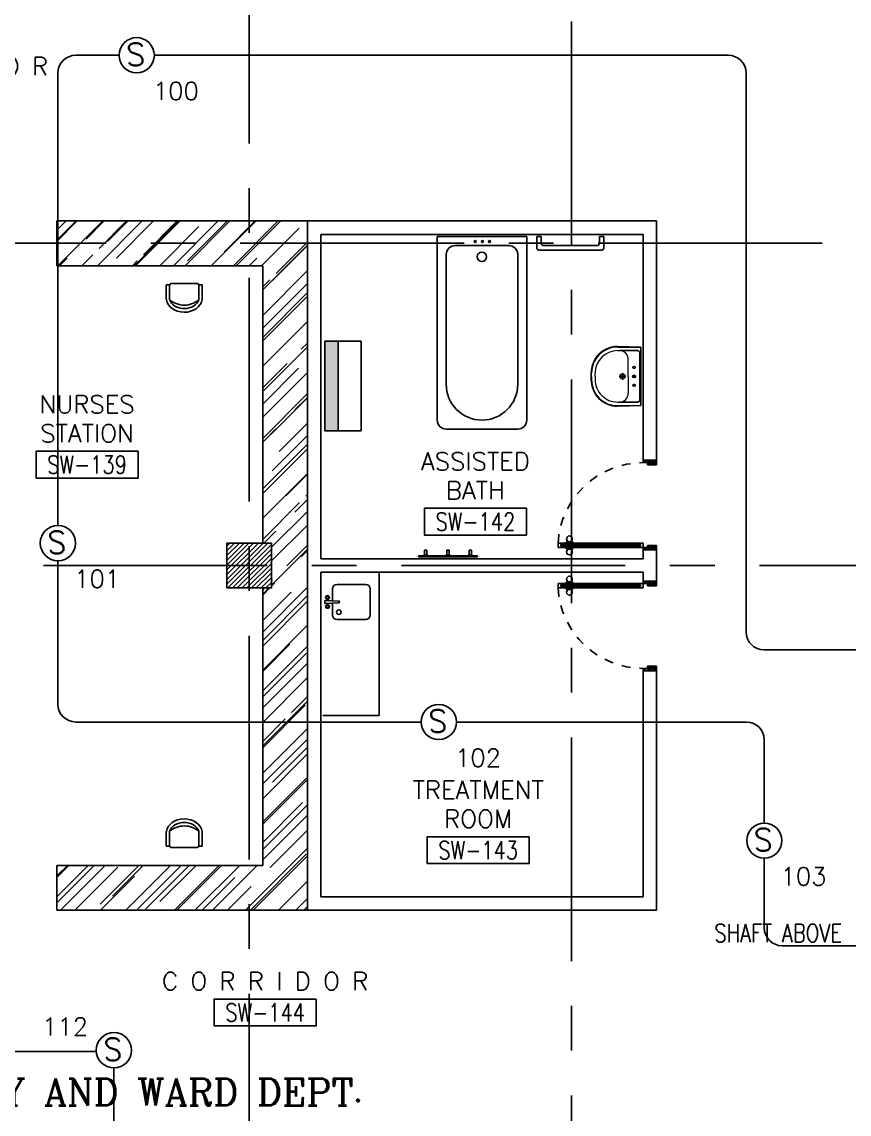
# Model space of a CAD drawing. Extents: x 0 to 93.9, y -1.5 to 78.
# Drawn here: x 66.44 to 75.68, y 43.69 to 55.89 of the extents above; entities that cross this region are included whole.
import ezdxf
from ezdxf.enums import TextEntityAlignment as Align

# ---------------------------------------------------------------- set-up
doc = ezdxf.new("R2010")
doc.units = 0
doc.header["$MEASUREMENT"] = 0
for name, pattern in [('CENTERX2', [4, 2.5, -0.5, 0.5, -0.5]), ('DASHED', [0.75, 0.5, -0.25]), ('HIDDEN', [0.375, 0.25, -0.125])]:
    doc.linetypes.add(name, pattern=pattern)
doc.layers.get('0').update_dxf_attribs({"color": 11, "linetype": 'CONTINUOUS'})
for name, color, linetype in [('A-FUR-ACCES', 11, 'CONTINUOUS'), ('AXES', 11, 'CENTERX2'), ('COL', 11, 'CONTINUOUS'), ('COUNTER', 11, 'CONTINUOUS'), ('DOOR', 11, 'CONTINUOUS'), ('E-FIRE', 4, 'CONTINUOUS'), ('E-WIRE', 4, 'CONTINUOUS'), ('FIX', 11, 'CONTINUOUS'), ('FMCHAIR', 11, 'CONTINUOUS'), ('HAT', 11, 'CONTINUOUS'), ('ME-FIX', 11, 'CONTINUOUS'), ('RM-BOX', 11, 'CONTINUOUS'), ('RM-NAME', 11, 'CONTINUOUS'), ('RM-NO', 11, 'CONTINUOUS'), ('SHAFT', 11, 'CONTINUOUS'), ('WALL', 11, 'CONTINUOUS')]:
    doc.layers.add(name, color=color, linetype=linetype)
doc.styles.add('ROMANC', font='romanc', dxfattribs={"height": 0.1})
doc.styles.add('ROMANS', font='ROMANS.shx', dxfattribs={"width": 0.6})

# ---------------------------------------------------------------- blocks, each defined once
blk = doc.blocks.new('RM1')
at = {"layer": 'RM-BOX'}
blk.add_lwpolyline([(570, -200), (-570, -200), (-570, -500), (570, -500)], close=True, dxfattribs=at)
at = {"layer": 'RM-NAME', "style": 'ROMANS'}
for tag, p in [('ROOMNAME1', (0, 324)), ('ROOMNAME2', (0, 0))]:
    blk.add_attdef(tag, text='', height=200, dxfattribs=at).set_placement(p, align=Align.MIDDLE)
at = {"layer": 'RM-NO', "style": 'ROMANS', "width": 0.8}
blk.add_attdef('ROOMNO', text='', height=200, dxfattribs=at).set_placement((0, -350), align=Align.MIDDLE)
blk = doc.blocks.new('CHR3')
for p, q in [((-0.039, 0.5), (-0.558, 0.5)), ((-0.05, 0.412), (-0.558, 0.412)), ((-0.039, 0.5), (-0.039, 0.412)), ((0, 0.362), (0, -0.362)), ((-0.05, -0.412), (-0.558, -0.412)), ((-0.039, -0.5), (-0.553, -0.5)), ((-0.039, -0.411), (-0.039, -0.5))]:
    blk.add_line(p, q)
for centre, radius, start, end in [((-0.497, 0), 0.503, 97.0495, 263.5769), ((-0.446, 0), 0.427, 105.249, 254.751), ((-0.212, 0), 0.538, 130.0756, 229.9244), ((-0.05, 0.362), 0.05, 0, 90), ((-0.05, -0.362), 0.05, 270, 0)]:
    blk.add_arc(centre, radius, start, end)
blk = doc.blocks.new('*X55')
at = {"color": 0}
for p, q in [((238729, 162732), (239186, 163190)), ((238729, 162785), (239133, 163190)), ((238729, 162838), (239080, 163190)), ((238729, 162891), (239027, 163190)), ((238729, 162944), (238974, 163190)), ((238729, 162997), (238921, 163190)), ((238729, 163050), (238868, 163190)), ((238729, 163103), (238815, 163190)), ((238729, 163157), (238762, 163190)), ((238739, 162690), (239229, 163179)), ((238792, 162690), (239229, 163126)), ((238845, 162690), (239229, 163073)), ((238898, 162690), (239229, 163020)), ((238951, 162690), (239229, 162967)), ((239004, 162690), (239229, 162914)), ((239057, 162690), (239229, 162861)), ((239110, 162690), (239229, 162808)), ((239163, 162690), (239229, 162755)), ((239216, 162690), (239229, 162702))]:
    blk.add_line(p, q, dxfattribs=at)
blk = doc.blocks.new('COL50')
at = {"layer": 'COL'}
blk.add_lwpolyline([(-250, 250), (-250, -250), (250, -250), (250, 250)], close=True, dxfattribs=at)
blk = doc.blocks.new('DOOR-10')
at = {"layer": 'DOOR', "color": 0, "linetype": 'ByBlock'}
for p, q in [((-26, 1100), (-76, 1100)), ((-76, 1100), (-26, 1100)), ((-76, 1050), (-76, 1100)), ((-26, 1050), (-26, 1100)), ((-83, 1005), (-92, 1005)), ((-92, 1005), (-92, 940)), ((-76, 1018), (-83, 1018)), ((-83, 928), (-83, 1018)), ((-83, 1005), (-83, 940)), ((-59, 1050), (-76, 1050)), ((-43, 1070), (-59, 1070)), ((-59, 1050), (-59, 1070)), ((-43, 1050), (-43, 1070)), ((-26, 1050), (-43, 1050)), ((-26, 1018), (-18, 1018)), ((-18, 928), (-18, 1018)), ((-18, 1005), (-9, 1005)), ((-18, 1005), (-18, 940)), ((-9, 1005), (-9, 940)), ((-83, 940), (-92, 940)), ((-76, 928), (-83, 928)), ((-26, 928), (-18, 928)), ((-18, 940), (-9, 940)), ((-1001, 0), (-1001, 150)), ((-1001, 150), (-976, 150)), ((-1001, 150), (-1001, 0)), ((-976, 150), (-976, 100)), ((-76, 200), (-59, 200)), ((-76, 150), (-76, 200)), ((-76, 150), (-26, 150)), ((-59, 200), (-59, 180)), ((-59, 180), (-43, 180)), ((-43, 200), (-26, 200)), ((-43, 180), (-43, 200)), ((-26, 200), (-26, 150)), ((-1, 150), (-26, 150)), ((-26, 150), (-26, 100)), ((-951, 0), (-1001, 0)), ((-976, 100), (-951, 100)), ((-951, 100), (-951, 0)), ((-51, 100), (-51, 0)), ((-26, 100), (-51, 100)), ((-51, 0), (-1, 0))]:
    blk.add_line(p, q, dxfattribs=at)
at = {"layer": 'DOOR', "linetype": 'ByBlock'}
for p, q in [((-76, 1050), (-76, 200)), ((-59, 200), (-59, 1050)), ((-43, 200), (-43, 1050)), ((-26, 200), (-26, 1050))]:
    blk.add_line(p, q, dxfattribs=at)
at = {"layer": 'DOOR', "color": 9, "linetype": 'ByBlock'}
for p, q in [((-1, 0), (-1, 150)), ((-951, 0), (-1001, 114)), ((-951, 0), (-1001, 40)), ((-951, 0), (-964, 100)), ((-51, 0), (-1, 114)), ((-51, 0), (-37, 100)), ((-51, 0), (-1, 40))]:
    blk.add_line(p, q, dxfattribs=at)
at = {"layer": 'DOOR', "color": 0, "linetype": 'ByBlock'}
for centre in [(-124, 973), (23, 973)]:
    blk.add_circle(centre, 32.4, dxfattribs=at)
at = {"layer": 'DOOR', "linetype": 'HIDDEN', "ltscale": 0.5}
blk.add_arc((-23, 149), 952, 93.1482, 179.9482, dxfattribs=at)
at = {"layer": 'DOOR', "color": 9, "linetype": 'ByBlock'}
for centre, radius, start, end in [((-951, 0), 154, 103.7142, 108.8947), ((-951, 0), 134, 100.72, 111.8402), ((-51, 0), 134, 68.1598, 79.28), ((-51, 0), 154, 71.1053, 76.2858), ((-951, 0), 94.4, 90, 121.9818), ((-951, 0), 74.4, 90, 132.2236), ((-951, 0), 54.4, 90, 156.7926), ((-951, 0), 34.4, 90, 180), ((-951, 0), 14.4, 90, 180), ((-51, 0), 94.4, 58.0182, 90), ((-51, 0), 74.4, 47.7764, 90), ((-51, 0), 54.4, 23.2074, 90), ((-51, 0), 34.4, 0, 90), ((-51, 0), 14.4, 0, 90), ((-51, 0), 114, 64.0838, 77.3774)]:
    blk.add_arc(centre, radius, start, end, dxfattribs=at)
blk = doc.blocks.new('LAV-003')
at = {"layer": 'FIX', "linetype": 'Continuous', "lineweight": 20}
for p, q in [((-328, -285), (-328, -25)), ((327, -285), (327, -25)), ((0, -165), (-188, -165)), ((0, -165), (187, -165)), ((-288, -285), (-288, -265)), ((287, -285), (287, -265)), ((0, -535), (-38, -535)), ((0, -575), (-38, -575)), ((0, -535), (37, -535)), ((0, -575), (37, -575))]:
    blk.add_line(p, q, dxfattribs=at)
at = {"layer": 'FIX', "linetype": 'ByBlock'}
blk.add_line((-328, -25), (327, -25), dxfattribs=at)
at = {"layer": 'FIX', "linetype": 'ByBlock', "ltscale": 0.3}
for p, q in [((-288, -265), (-288, -60)), ((0, -35), (-262, -35)), ((0, -35), (262, -35)), ((287, -265), (287, -60))]:
    blk.add_line(p, q, dxfattribs=at)
at = {"layer": 'FIX', "lineweight": 20}
for p, q in [((-16, -101), (15, -101)), ((0, -85), (0, -116))]:
    blk.add_line(p, q, dxfattribs=at)
at = {"layer": 'FIX', "linetype": 'DASHED', "lineweight": 20, "ltscale": 0.04}
for p, q in [((-36, -230), (37, -230)), ((0, -194), (0, -266))]:
    blk.add_line(p, q, dxfattribs=at)
at = {"layer": 'FIX', "linetype": 'Continuous', "lineweight": 20}
blk.add_lwpolyline([(295, -25), (0, -25), (-328, -25), (-335, -285, 0.414214), (-38, -582), (0, -582), (37, -582, 0.414214), (334, -285), (327, -25), (0, -25)], format="xyb", dxfattribs=at)
at = {"layer": 'FIX', "linetype": 'HIDDEN', "lineweight": 20, "ltscale": 0.05}
for centre in [(-100, -101), (100, -101)]:
    blk.add_circle(centre, 12.4, dxfattribs=at)
at = {"layer": 'FIX', "lineweight": 20}
for centre, radius in [((0, -101), 15.5), ((0, -230), 29.5), ((0, -230), 22.5)]:
    blk.add_circle(centre, radius, dxfattribs=at)
at = {"layer": 'FIX', "linetype": 'ByBlock', "ltscale": 0.3}
for centre, start, end in [((-262, -60), 90, 180), ((262, -60), 0, 90)]:
    blk.add_arc(centre, 25, start, end, dxfattribs=at)
at = {"layer": 'FIX', "linetype": 'Continuous', "lineweight": 20}
for centre, radius, start, end in [((-188, -265), 100, 90, 180), ((187, -265), 100, 0, 90), ((-38, -285), 290, 180, 270), ((-38, -285), 250, 180, 270), ((37, -285), 250, 270, 0), ((37, -285), 290, 270, 0)]:
    blk.add_arc(centre, radius, start, end, dxfattribs=at)
blk = doc.blocks.new('BTUB1')
at = {"layer": 'FIX'}
for points in [[(-500, -25), (-500, -2075, 0.414214), (-400, -2175), (400, -2175, 0.414214), (500, -2075), (500, -25)], [(-400, -1675, 1), (400, -1675), (400, -225, 0.414214), (300, -125), (-300, -125, 0.414214), (-400, -225)]]:
    blk.add_lwpolyline(points, format="xyb", close=True, dxfattribs=at)
for centre, radius in [((-75, -81), 11), ((5, -81), 11), ((85, -81), 11), ((0, -250), 52.2)]:
    blk.add_circle(centre, radius, dxfattribs=at)
blk = doc.blocks.new('S')
at = {"layer": 'E-FIRE'}
blk.add_circle((0, 0), 197, dxfattribs=at)
at = {"layer": 'E-FIRE', "color": 3, "style": 'ROMANS'}
blk.add_text('S', height=250, dxfattribs=at).set_placement((-119, -115))

msp = doc.modelspace()

# ---------------------------------------------------------------- hatches: boundary and pattern name
at = {"layer": 'A-FUR-ACCES', "linetype": 'ByBlock', "ltscale": 0.3}
msp.add_hatch(color=256, dxfattribs=at).paths.add_polyline_path([(69.975, 52.3228), (69.825, 52.3228), (69.825, 51.3273), (69.975, 51.3273)])
at = {"layer": 'COUNTER', "linetype": 'ByBlock'}
h = msp.add_hatch(dxfattribs=at)
h.set_pattern_fill('AR-RROOF', color=256, scale=0.3, angle=45, style=0)
h.set_pattern_definition([(45, (-196.56465, -113.09973), (0.25455844, 0.6788225), [4.5, -0.6, 1.5, -0.3]), (45, (-196.3886, -112.71153), (-0.49426764, 0.07000357), [0.9, -0.099, 1.8, -0.225]), (45, (-196.6389, -112.81336), (0.96095812, 1.24521504), [2.4, -0.42, 1.2, -0.3])])
h.paths.add_polyline_path([(69.1324, 53.17), (69.1324, 50.07), (69.2324, 50.07), (69.2324, 49.57), (69.1324, 49.57), (69.1324, 46.47), (66.8324, 46.47), (66.8324, 45.97), (69.6324, 45.97), (69.6324, 53.67), (66.8324, 53.67), (66.8324, 53.17)])

# ---------------------------------------------------------------- linework, layer by layer
at = {"layer": 'A-FUR-ACCES'}
for p, q in [((72.1944, 53.495), (72.2444, 53.495)), ((72.1944, 53.395), (72.1944, 53.495)), ((72.2444, 53.495), (72.2444, 53.42)), ((72.9444, 53.495), (72.8944, 53.495)), ((72.8944, 53.495), (72.8944, 53.42)), ((72.9444, 53.395), (72.9444, 53.495)), ((72.1944, 53.37), (72.1944, 53.395)), ((72.1944, 53.395), (72.1944, 53.37)), ((72.2194, 53.345), (72.9194, 53.345)), ((72.8694, 53.395), (72.2694, 53.395)), ((72.9444, 53.37), (72.9444, 53.395)), ((69.825, 51.3253), (69.825, 52.3253)), ((69.825, 52.3253), (70.2334, 52.3253)), ((69.975, 52.3253), (69.975, 51.3253)), ((70.2334, 52.3253), (70.2334, 51.3253)), ((70.2334, 51.3253), (69.825, 51.3253)), ((71.5326, 49.9293), (70.8722, 49.9293)), ((70.8722, 49.9166), (70.8722, 49.9293)), ((70.9274, 49.9293), (70.9274, 49.9343)), ((70.9774, 49.9343), (70.9274, 49.9343)), ((70.9397, 49.9343), (70.9397, 49.9928)), ((70.9651, 49.9928), (70.9397, 49.9928)), ((70.9651, 49.9343), (70.9651, 49.9928)), ((70.9774, 49.9293), (70.9774, 49.9343)), ((71.2274, 49.9343), (71.1774, 49.9343)), ((71.1774, 49.9293), (71.1774, 49.9343)), ((71.1897, 49.9343), (71.1897, 49.9928)), ((71.2151, 49.9928), (71.1897, 49.9928)), ((71.2151, 49.9343), (71.2151, 49.9928)), ((71.2274, 49.9293), (71.2274, 49.9343)), ((71.4774, 49.9343), (71.4274, 49.9343)), ((71.4274, 49.9293), (71.4274, 49.9343)), ((71.4651, 49.9928), (71.4397, 49.9928)), ((71.4397, 49.9343), (71.4397, 49.9928)), ((71.4651, 49.9343), (71.4651, 49.9928)), ((71.4774, 49.9293), (71.4774, 49.9343)), ((71.5326, 49.9166), (71.5326, 49.9293)), ((71.5326, 49.9166), (70.8722, 49.9166))]:
    msp.add_line(p, q, dxfattribs=at)
for centre, start, end in [((72.2194, 53.37), 180, 270), ((72.2694, 53.42), 180, 270), ((72.8694, 53.42), 270, 0), ((72.9194, 53.37), 270, 0)]:
    msp.add_arc(centre, 0.025, start, end, dxfattribs=at)
at = {"layer": 'AXES'}
for p, q in [((68.9824, -1.4643), (68.9824, 77.3484)), ((72.5824, 5.4), (72.5824, 64.22)), ((83.3824, 53.42), (41.0924, 53.42)), ((93.1824, 49.82), (41.0924, 49.82))]:
    msp.add_line(p, q, dxfattribs=at)
at = {"layer": 'COUNTER'}
for p, q in [((66.8324, 53.17), (66.8324, 53.67)), ((66.8324, 53.67), (69.6324, 53.67)), ((66.8324, 53.17), (66.8324, 53.67)), ((69.6324, 53.67), (69.6324, 45.97)), ((66.8324, 53.17), (69.1324, 53.17)), ((66.8324, 53.17), (69.1324, 53.17)), ((69.1324, 53.17), (69.1324, 50.07)), ((69.1324, 49.57), (69.1324, 46.47)), ((69.1324, 49.57), (69.1324, 46.47)), ((66.8324, 46.47), (69.1324, 46.47)), ((66.8324, 46.47), (66.8324, 45.97)), ((66.8324, 45.97), (69.6324, 45.97))]:
    msp.add_line(p, q, dxfattribs=at)
at = {"layer": 'COUNTER', "linetype": 'ByBlock'}
for p, q in [((66.8324, 53.67), (69.6324, 53.67)), ((66.8324, 53.17), (66.8324, 53.67)), ((66.8324, 53.67), (69.6324, 53.67)), ((66.8324, 53.17), (66.8324, 53.67)), ((69.6324, 53.67), (69.6324, 45.97)), ((69.6324, 53.67), (69.6324, 45.97)), ((69.1324, 53.17), (66.8324, 53.17)), ((69.1324, 53.17), (66.8324, 53.17)), ((69.1324, 50.07), (69.1324, 53.17)), ((69.1324, 50.07), (69.1324, 53.17)), ((69.1324, 50.07), (69.2324, 50.07)), ((69.1324, 50.07), (69.2324, 50.07)), ((69.2324, 50.07), (69.2324, 49.57)), ((69.2324, 50.07), (69.2324, 49.57)), ((69.2324, 49.57), (69.1324, 49.57)), ((69.1324, 46.47), (69.1324, 49.57)), ((69.2324, 49.57), (69.1324, 49.57)), ((66.8324, 45.97), (66.8324, 46.47)), ((66.8324, 46.47), (69.1324, 46.47)), ((66.8324, 45.97), (66.8324, 46.47)), ((66.8324, 46.47), (69.1324, 46.47)), ((69.6324, 45.97), (66.8324, 45.97)), ((69.6324, 45.97), (66.8324, 45.97))]:
    msp.add_line(p, q, dxfattribs=at)
at = {"layer": 'E-WIRE', "color": 4, "linetype": 'ByBlock'}
for p, q in [((67.5277, 55.5211), (67.0446, 55.5211)), ((67.9218, 55.5211), (74.3336, 55.5211)), ((66.8446, 50.2673), (66.8446, 55.3211)), ((74.5336, 49.0772), (74.5336, 55.3211)), ((66.8446, 49.8731), (66.8446, 48.2716)), ((70.9029, 48.0716), (67.0446, 48.0716)), ((79.8022, 45.5719), (74.9369, 45.5719))]:
    msp.add_line(p, q, dxfattribs=at)
at = {"layer": 'E-WIRE', "color": 4}
for p, q in [((79.803, 48.8772), (74.7336, 48.8772)), ((67.2734, 44.3916), (63.8296, 44.3916))]:
    msp.add_line(p, q, dxfattribs=at)
at = {"layer": 'E-WIRE', "linetype": 'ByBlock', "ltscale": 0.3}
for p, q in [((71.297, 48.0716), (74.5369, 48.0716)), ((74.7369, 46.9432), (74.7369, 47.8716)), ((74.7369, 46.549), (74.7369, 45.7719)), ((67.4701, 44.2072), (67.4701, 43.2878))]:
    msp.add_line(p, q, dxfattribs=at)
at = {"layer": 'E-WIRE', "color": 4, "linetype": 'ByBlock'}
for centre, start, end in [((67.0446, 55.3211), 90, 180), ((74.3336, 55.3211), 0, 90), ((74.7336, 49.0772), 180, 270), ((67.0446, 48.2716), 180, 270)]:
    msp.add_arc(centre, 0.2, start, end, dxfattribs=at)
at = {"layer": 'E-WIRE', "linetype": 'ByBlock', "ltscale": 0.3}
msp.add_arc((74.5369, 47.8716), 0.2, 0, 90, dxfattribs=at)
at = {"layer": 'E-WIRE', "linetype": 'ByBlock'}
msp.add_arc((74.9369, 45.7719), 0.2, 180, 270, dxfattribs=at)
at = {"layer": 'ME-FIX'}
for p, q in [((70.4324, 49.743), (70.4324, 48.1428)), ((69.9132, 49.4232), (69.9132, 49.5597)), ((69.963, 49.6096), (70.2841, 49.6096)), ((70.334, 49.5597), (70.334, 49.2668)), ((69.825, 49.4293), (69.9802, 49.4232)), ((69.825, 49.3972), (69.825, 49.4293)), ((69.825, 49.3972), (69.9802, 49.4033)), ((69.9132, 49.2668), (69.9132, 49.4033)), ((70.2841, 49.2169), (69.963, 49.2169)), ((70.4324, 48.1428), (69.8058, 48.1428))]:
    msp.add_line(p, q, dxfattribs=at)
for centre, radius in [((69.8561, 49.463), 0.0217), ((69.8561, 49.463), 0.014), ((69.8561, 49.3635), 0.0217), ((69.8561, 49.3635), 0.014), ((69.9826, 49.2988), 0.0255)]:
    msp.add_circle(centre, radius, dxfattribs=at)
for centre, radius, start, end in [((69.963, 49.5597), 0.0499, 90, 180), ((70.2841, 49.5597), 0.0499, 0, 90), ((69.9802, 49.4133), 0.00997, 270, 90), ((69.963, 49.2668), 0.0499, 180, 270), ((70.2841, 49.2668), 0.0499, 270, 0)]:
    msp.add_arc(centre, radius, start, end, dxfattribs=at)
at = {"layer": 'WALL'}
for p, q in [((69.6324, 53.67), (73.5324, 53.67)), ((69.6324, 53.67), (69.6324, 45.97)), ((73.5324, 50.995), (73.5324, 53.67)), ((69.7824, 53.52), (73.3824, 53.52)), ((69.7824, 53.52), (69.7824, 49.895)), ((73.3824, 50.995), (73.3824, 53.52)), ((73.3824, 50.995), (73.5324, 50.995)), ((73.3824, 49.995), (73.5324, 49.995)), ((73.3824, 49.895), (73.3824, 49.995)), ((73.5324, 49.645), (73.5324, 49.995)), ((69.7824, 49.895), (73.3824, 49.895)), ((69.7824, 49.745), (73.3824, 49.745)), ((69.7824, 49.745), (69.7824, 46.12)), ((73.3824, 49.645), (73.3824, 49.745)), ((73.3824, 49.645), (73.5324, 49.645)), ((73.3824, 46.12), (73.3824, 48.645)), ((73.3824, 48.645), (73.5324, 48.645)), ((73.5324, 45.97), (73.5324, 48.645)), ((69.7824, 46.12), (73.3824, 46.12)), ((69.6324, 45.97), (73.5324, 45.97))]:
    msp.add_line(p, q, dxfattribs=at)
at = {"layer": 'WALL', "linetype": 'ByBlock', "ltscale": 0.3}
msp.add_lwpolyline([(69.2324, 50.07), (68.7324, 50.07), (68.7324, 49.57), (69.2324, 49.57)], close=True, dxfattribs=at)

# ---------------------------------------------------------------- block references
at = {"layer": 'COL', "xscale": -0.001, "yscale": 0.001, "zscale": 0.001}
msp.add_blockref('COL50', (68.9824, 49.82), dxfattribs=at)
at = {"layer": 'DOOR', "color": 0, "linetype": 'ByBlock', "ltscale": 0.3, "yscale": 0.001, "zscale": 0.001, "rotation": 90}
for p, xscale in [((73.5324, 49.9943), -0.001), ((73.5324, 49.6457), 0.001)]:
    msp.add_blockref('DOOR-10', p, dxfattribs=dict(at, xscale=xscale))
at = {"layer": 'E-FIRE', "color": 4, "xscale": 0.0009999999892897904, "yscale": 0.0009999999892897904, "zscale": 0.001}
for p in [(67.7248, 55.5211), (66.8446, 50.0702), (71.0999, 48.0716), (74.7369, 46.7461), (67.4701, 44.4043)]:
    msp.add_blockref('S', p, dxfattribs=at)
at = {"layer": 'FIX', "xscale": 0.001, "yscale": 0.001, "zscale": 0.001}
msp.add_blockref('BTUB1', (71.5824, 53.52), dxfattribs=at)
at = {"layer": 'FIX', "xscale": 0.001, "yscale": 0.001, "zscale": 0.001, "rotation": 270}
msp.add_blockref('LAV-003', (73.3824, 51.9333), dxfattribs=at)
at = {"layer": 'FMCHAIR', "yscale": 0.4, "zscale": 0.36, "rotation": 270}
for p, xscale in [((68.2558, 52.9697), -0.32), ((68.2558, 46.6703), 0.32)]:
    msp.add_blockref('CHR3', p, dxfattribs=dict(at, xscale=xscale))
at = {"layer": 'HAT', "xscale": 0.001, "yscale": 0.001, "zscale": 0.001}
msp.add_blockref('*X55', (-169.9962, -113.1197), dxfattribs=at)
at = {"layer": 'RM-NAME', "xscale": 0.001, "yscale": 0.001, "zscale": 0.001}
for p, values in [((65.582, 55.3982), {'ROOMNO': 'SW-120', 'ROOMNAME2': 'C O R R I D O R'}), ((67.1705, 51.2969), {'ROOMNO': 'SW-139', 'ROOMNAME2': 'STATION', 'ROOMNAME1': 'NURSES'}), ((71.5093, 50.6604), {'ROOMNO': 'SW-142', 'ROOMNAME2': 'BATH', 'ROOMNAME1': 'ASSISTED'}), ((71.5405, 46.989), {'ROOMNO': 'SW-143', 'ROOMNAME2': 'ROOM', 'ROOMNAME1': 'TREATMENT'}), ((69.1601, 45.1764), {'ROOMNO': 'SW-144', 'ROOMNAME2': 'C O R R I D O R'})]:
    msp.add_blockref('RM1', p, dxfattribs=at).add_auto_attribs(values)

# ---------------------------------------------------------------- texts
at = {"layer": 'E-FIRE', "color": 4, "style": 'ROMANS'}
for s, p in [('100', (67.9058, 55.0214)), ('101', (67.0257, 49.5705)), ('102', (71.281, 47.5718)), ('103', (74.918, 46.2464)), ('112', (66.6671, 44.5673))]:
    msp.add_text(s, height=0.2, dxfattribs=at).set_placement(p)
at = {"layer": 'RM-NAME', "style": 'ROMANC'}
msp.add_text('SURGERY AND WARD DEPT. ', height=0.3, dxfattribs=at).set_placement((67.4858, 43.9368), align=Align.MIDDLE)
at = {"layer": 'SHAFT', "color": 4, "style": 'ROMANS', "width": 0.8}
msp.add_text('SHAFT ABOVE', height=0.2, dxfattribs=at).set_placement((74.892, 45.7134), align=Align.MIDDLE)

doc.saveas('drawing.dxf')
